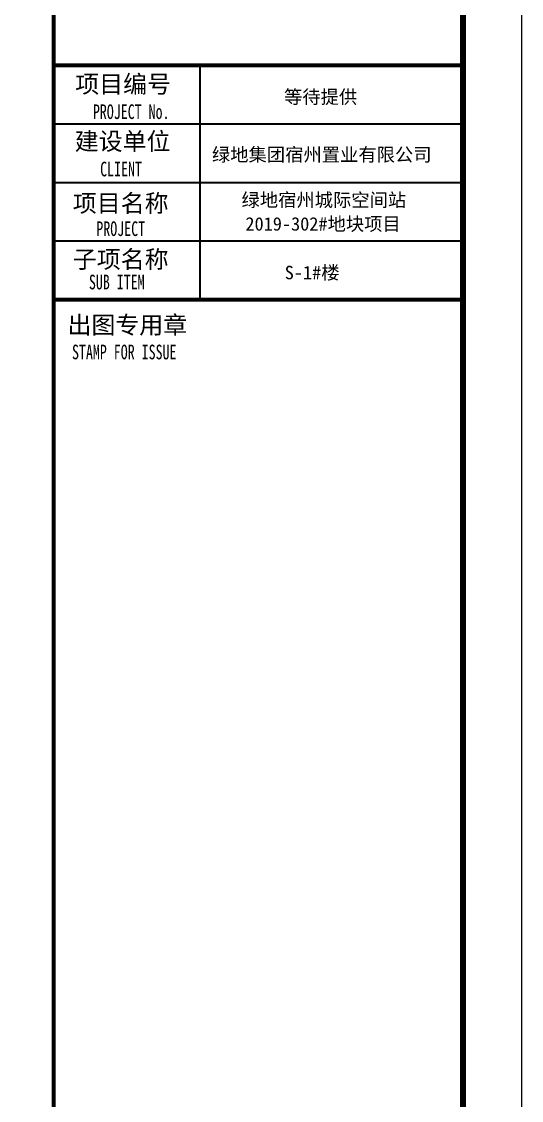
# Model space of a CAD drawing. Extents: x 1247970 to 1725648, y 860327 to 1277876.
# Drawn here: x 1354526 to 1363070, y 1207951 to 1226376 of the extents above; entities that cross this region are included whole.
import ezdxf

# ---------------------------------------------------------------- set-up
doc = ezdxf.new("R2010")
doc.units = 0
doc.header["$LTSCALE"] = 1000
doc.header["$MEASUREMENT"] = 0
doc.layers.get('0').update_dxf_attribs({"color": 254})
doc.layers.add('图框', color=140, linetype='Continuous')
doc.layers.add('图签文字', color=251, linetype='Continuous')
doc.layers.add('图签', color=147, linetype='Continuous', lineweight=18)
doc.styles.add('宋体', font='', dxfattribs={"height": 50})
doc.styles.add('建筑图签-1', font='simhei.ttf', dxfattribs={"width": 0.7})
doc.styles.get('宋体').set_extended_font_data('SimSun')

# ---------------------------------------------------------------- blocks, each defined once
blk = doc.blocks.new('tq123')
at = {"layer": '图框'}
for points, const_width in [([(-6995, 0), (-6995, 57400)], 70), ([(-6995, 35100), (5, 35100)], 70), ([(-6995, 35100), (5, 35100)], 70), ([(-4495, 31100), (-4495, 35100)], 35), ([(-6995, 34100), (5, 34100)], 35), ([(-6995, 33100), (5, 33100)], 35), ([(-6995, 32100), (5, 32100)], 35), ([(5, 31100), (-6995, 31100)], 70)]:
    blk.add_lwpolyline(points, dxfattribs=dict(at, const_width=const_width))
at = {"layer": '图框', "style": '建筑图签-1', "width": 0.7}
for s, p in [('PROJECT No.', (-6325, 34185, -1799)), ('CLIENT', (-6201, 33206)), ('PROJECT', (-6266, 32187)), ('SUB ITEM', (-6393, 31276)), ('STAMP FOR ISSUE', (-6682, 30081))]:
    blk.add_text(s, height=250, dxfattribs=at).set_placement(p)
at = {"layer": '图签', "color": 2, "style": '宋体'}
for s, height, p in [('等待提供', 229.3, (-3058, 34448)), ('绿地集团宿州置业有限公司', 229.34, (-4290, 33462)), ('绿地宿州城际空间站', 229.3, (-3785, 32688)), ('2019-302#地块项目', 229.34, (-3718, 32279)), ('S-1#楼', 229.3, (-3046, 31448))]:
    blk.add_text(s, height=height, dxfattribs=at).set_placement(p)
at = {"layer": '图签文字', "color": 7, "style": '建筑图签-1'}
for s, p in [('项目编号', (-6627, 34632)), ('建设单位', (-6635, 33655)), ('项目名称', (-6668, 32597)), ('子项名称', (-6668, 31640)), ('出图专用章', (-6759, 30518))]:
    blk.add_text(s, height=300, dxfattribs=at).set_placement(p)

msp = doc.modelspace()

# ---------------------------------------------------------------- linework, layer by layer
at = {"layer": '图框'}
msp.add_lwpolyline([(1278969.8, 1248927), (1363069.8, 1248927), (1363069.8, 1189527), (1278969.8, 1189527)], close=True, dxfattribs=at)
msp.add_lwpolyline([(1278969.8, 1248927), (1363069.8, 1248927), (1363069.8, 1189527), (1278969.8, 1189527)], close=True, dxfattribs=at)
at = {"layer": '图框', "const_width": 100}
msp.add_lwpolyline([(1362069.8, 1190527), (1362069.8, 1247927), (1281469.8, 1247927), (1281469.8, 1190527)], close=True, dxfattribs=at)

# ---------------------------------------------------------------- block references
msp.add_blockref('tq123', (1362069.8, 1190527))

doc.saveas('drawing.dxf')
